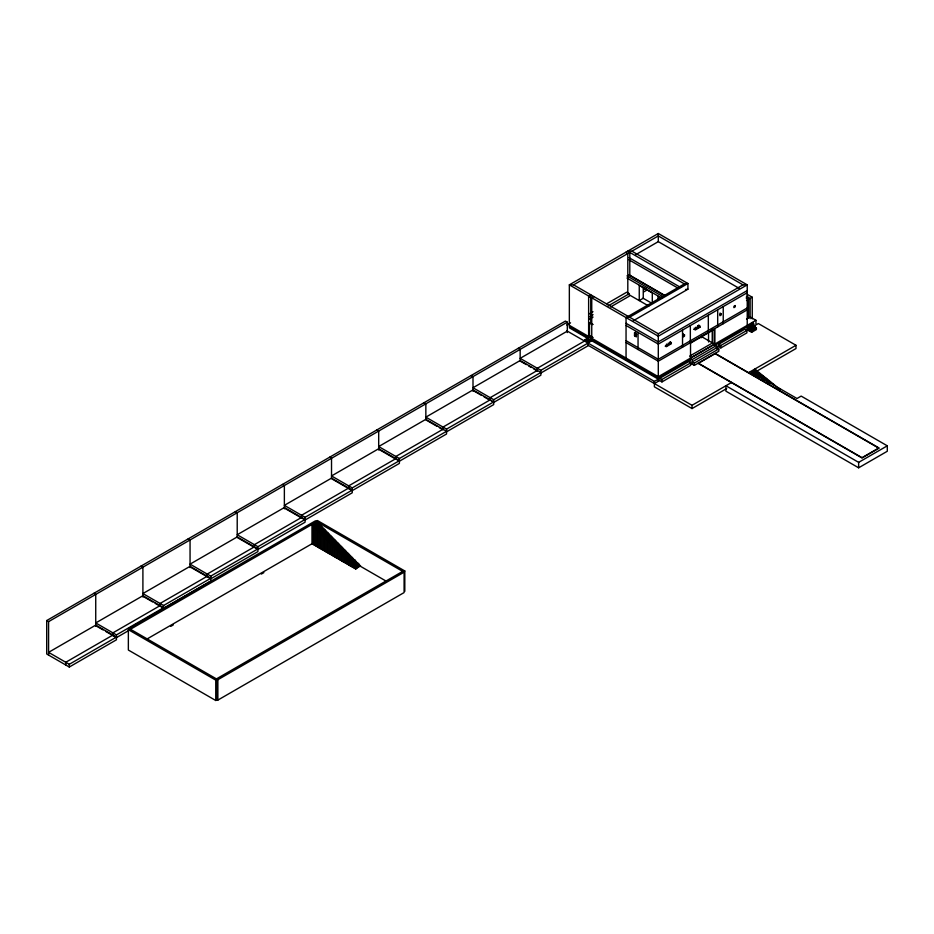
<?xml version="1.0" encoding="UTF-8"?>
<svg xmlns="http://www.w3.org/2000/svg" width="934" height="934" viewBox="0 0 934 934"><rect width="100%" height="100%" fill="white"/><g stroke="black" fill="none" stroke-linecap="round" stroke-linejoin="round"><path stroke-width="1.4" d="M747.235 329.959L747.235 284.858L658.295 233.5L569.343 284.858L569.343 326.702L588.245 337.618M626.049 359.438L626.049 317.595L629.586 317.186L658.295 333.765L743.009 284.858L747.235 284.858L658.295 336.205L569.343 284.858L573.569 284.858L629.796 252.402L629.796 275.226L627.811 276.359M633.299 320.747L687.914 289.213L687.914 283.504L684.389 283.913L627.671 251.176L631.909 251.176L658.295 235.94L743.009 284.858M635.68 254.702L658.295 241.649L739.261 288.396M588.63 296.055L591.747 297.853L591.747 338.213L588.63 336.415L588.63 296.055L590.755 294.84L590.755 323.666M591.747 297.853L593.861 296.627M116.446 634.91L95.735 622.955L142.902 595.729L163.602 607.684L116.446 634.91L116.446 639.802L69.291 667.028L46.7 653.987L46.7 620.561L565.432 321.074L567.312 322.16L567.312 332.551M46.7 620.561L48.58 621.647L567.312 322.16M566.786 325.02L570.546 322.849M589.226 313.859L592.973 311.699M606.738 303.748L626.761 292.19L629.341 293.685L629.341 296.125L610.579 306.971M589.307 316.801L593.055 314.63M608.081 305.967L629.341 293.685M567.312 331.126L520.156 358.352L540.868 370.308L588.023 343.082L588.023 345.802L540.868 373.028M589.307 319.241L593.055 317.081M643.596 289.528L646.024 288.139M592.635 337.653L589.529 335.855L589.529 322.814L592.962 324.413M643.596 291.98L647.227 289.879M589.529 335.855L592.962 337.454M586.61 337.653L589.716 339.439L589.716 341.891L586.61 340.093L586.61 337.653L588.49 336.567M584.731 339.953L586.61 338.867L589.716 340.665L587.836 341.751L584.731 339.953L584.731 341.179M584.497 341.05L537.342 368.276L537.342 370.985L533.653 368.86M626.049 317.595L684.389 283.913M589.716 339.439L591.596 338.353L591.596 340.805L587.836 342.976L587.836 341.751M537.342 370.448L490.175 397.674L490.175 400.394L484.046 396.845M629.586 317.186L687.914 283.504L631.909 251.176M490.175 399.845L443.02 427.072L443.02 429.792L439.342 427.667M493.712 399.705L540.868 372.479L520.156 360.524L473.001 387.75L493.712 399.705L493.712 404.597L446.545 431.823M443.02 429.243L395.864 456.469L395.864 459.189L378.69 449.266M446.545 429.115L493.712 401.889L473.001 389.922L425.846 417.148L446.545 429.115L446.545 433.995L399.39 461.221L397.043 459.867M395.864 458.641L348.709 485.867L348.709 488.587M399.39 458.512L446.545 431.286L425.846 419.331L378.69 446.557L399.39 458.512L399.39 463.404L352.235 490.63M348.709 488.05L301.554 515.276L301.554 517.985L284.368 508.073M352.235 487.91L399.39 460.684L378.69 448.729L331.523 475.955L352.235 487.91L352.235 492.802L305.079 520.028L302.721 518.662M301.554 517.448L254.387 544.674L254.387 547.382M305.079 517.308L352.235 490.081L331.523 478.126L284.368 505.352L305.079 517.308L305.079 522.199L257.924 549.426L237.213 537.47L237.213 512.743L235.333 511.657M254.387 546.845L207.231 574.071L207.231 576.792M257.924 546.705L305.079 519.479L284.368 507.524L237.213 534.75L257.924 546.705L257.924 551.597L210.769 578.823L190.057 566.868M207.231 576.243L160.076 603.469L160.076 606.189M210.769 576.115L257.924 548.888L237.213 536.922L190.057 564.148L210.769 576.115L210.769 580.995L163.602 608.221L163.602 605.512L210.769 578.286L190.057 566.331L142.902 593.557L163.602 605.512M160.076 605.641L112.921 632.867L112.921 635.587M112.921 635.05L65.765 662.276L65.765 664.985M634.525 335.796L636.404 336.882L636.404 333.625L634.525 332.539L634.525 335.796L636.638 334.582M128.355 629.668L215.754 680.127L217.167 679.31L217.167 699.683L215.754 700.5L128.355 650.041L128.355 629.668L129.768 628.851M315.996 521.335L317.408 520.518L404.807 570.978L404.807 591.35M69.291 664.308L116.446 637.081L95.735 625.126L48.58 652.352L69.291 664.308L69.291 667.028M130.468 629.259L316.708 521.732M128.857 630.462L116.446 637.63L105.554 631.337M360.477 565.677L355.761 568.397L354.348 567.58L359.065 564.86L360.477 565.677L355.761 569.016L311.991 543.751L311.991 524.453L313.404 525.27L318.12 522.55M314.816 526.706L319.521 523.986L318.12 523.18L313.404 525.889L314.816 526.706L314.816 545.374M316.229 528.142L320.934 525.433L319.521 524.616L314.816 527.325L316.229 528.142L316.229 546.192M317.642 529.578L322.347 526.869L320.934 526.052L316.229 528.772L317.642 529.578L317.642 547.009M319.054 531.026L323.759 528.305L322.347 527.488L317.642 530.208L319.054 531.026L319.054 547.826M320.467 532.462L325.172 529.741L323.759 528.924L319.054 531.644L320.467 532.462L320.467 548.643M321.88 533.898L326.585 531.177L325.172 530.36L320.467 533.081L321.88 533.898L321.88 549.449M323.292 535.334L327.997 532.613L326.585 531.796L321.88 534.517L323.292 535.334L323.292 550.266M747.235 290.556L658.295 341.914L626.049 323.304M146.836 639.101L312.925 543.214M324.705 536.77L329.41 534.05L327.997 533.232L323.292 535.953L324.705 536.77L324.705 551.083M747.235 292.727L658.295 344.086L626.049 325.476M170.735 626.387L173.257 624.939M261.333 574.083L263.855 572.624M326.118 538.206L330.823 535.486L329.41 534.68L324.705 537.389L326.118 538.206L326.118 551.901M327.53 539.642L332.235 536.933L330.823 536.116L326.118 538.825L327.53 539.642L327.53 552.718M697.675 325.931L698.854 325.254L698.959 326.678L697.78 327.355M697.78 326.001L698.959 325.312L698.784 327.939L699.963 327.25L699.963 325.896L694.044 329.387M746.535 298.144L748.064 297.257M665.195 346.175L666.467 345.44L666.467 344.086M667.028 345.113L668.3 344.377L668.3 343.023M669.048 343.946L670.32 343.21L670.32 341.856M694.16 329.445L695.34 328.768M697.079 327.764L695.795 328.383M328.943 541.078L333.648 538.369L332.235 537.552L327.53 540.272L328.943 541.078L328.943 553.523M696.344 327.986L696.344 329.352L695.165 330.029L695.165 328.663M698.083 326.982L698.083 328.348L696.904 329.025L696.904 327.659M746.535 300.526L752.255 297.234L752.255 318.879M330.356 542.526L335.061 539.805L333.648 538.988L328.943 541.708L330.356 542.526L330.356 554.341M331.768 543.962L336.474 541.241L335.061 540.424L330.356 543.144L331.768 543.962L331.768 555.158M333.169 545.398L337.886 542.677L336.474 541.86L331.768 544.58L333.169 545.398L333.169 555.975M747.235 307.951L658.295 359.31L626.049 340.688M334.582 546.834L339.299 544.113L337.886 543.296L333.169 546.016L334.582 546.834L334.582 556.792M747.235 309.854L658.295 361.201L626.049 342.591M690.67 343.058L714.533 329.282L714.533 344.156L690.67 357.932M335.995 548.27L340.7 545.549L339.299 544.732L334.582 547.452L335.995 548.27L335.995 557.61M337.407 549.706L342.113 546.985L340.7 546.18L335.995 548.888L337.407 549.706L337.407 558.415M338.82 551.142L343.525 548.433L342.113 547.616L337.407 550.324L338.82 551.142L338.82 559.232M340.233 552.578L344.938 549.869L343.525 549.052L338.82 551.772L340.233 552.578L340.233 560.05M746.535 319.008L750.13 316.93M341.646 554.025L346.351 551.305L344.938 550.488L340.233 553.208L341.646 554.025L341.646 560.867M343.058 555.461L347.763 552.741L346.351 551.924L341.646 554.644L343.058 555.461L343.058 561.684M689.619 356.158L712.525 342.93L712.525 328.85M344.471 556.898L349.176 554.177L347.763 553.36L343.058 556.08L344.471 556.898L344.471 562.501M756.05 371.604L796.001 348.545L796.001 345.288L758.35 323.549L755.968 324.915L755.968 320.304L658.295 376.694L569.343 325.336M345.884 558.334L350.589 555.613L349.176 554.796L344.471 557.516L345.884 558.334L345.884 563.307M690.868 359.251L658.295 378.048L590.638 338.995M715.899 344.786L747.235 326.702M756.388 328.021L751.683 330.741L750.271 329.924L754.976 327.215L756.388 328.021L756.388 329.562L751.683 332.282L747.445 329.842L747.445 325.219L748.858 326.036L753.575 323.316L753.575 325.627M566.775 330.811L654.384 381.399L658.295 379.146L590.638 340.081M659.848 378.247L688.51 361.692L690.623 362.917L690.623 365.369L661.961 381.913L659.848 380.687L659.848 378.247L661.961 379.461L690.623 362.917M718.818 348.954L694.336 363.081L692.222 361.855L716.693 347.728L718.818 348.954L718.818 351.266L694.336 365.392L690.109 362.941L690.109 358.329L692.222 359.543L716.693 345.417L701.236 336.415L701.236 337.769M718.713 344.249L744.795 329.2L746.908 330.426L746.908 332.866L720.838 347.915L718.713 346.701L718.713 344.249L720.838 345.475L746.908 330.426M347.296 559.77L352.001 557.049L350.589 556.232L345.884 558.952L347.296 559.77L347.296 564.124M654.384 383.57L659.404 380.675M715.864 348.067L719.682 345.872M754.976 325.674L753.575 324.857L748.858 327.577L750.271 328.383L754.976 325.674L754.976 328.745M348.709 561.206L353.414 558.485L352.001 557.68L347.296 560.388L348.709 561.206L348.709 564.942M354.827 559.933L353.414 559.116L348.709 561.824L350.122 562.642L354.827 559.933L354.827 561.999M351.534 564.078L356.239 561.369L354.827 560.552L350.122 563.272L351.534 564.078L351.534 566.576M357.652 562.805L356.239 561.988L351.534 564.708L352.947 565.525L357.652 562.805L357.652 564.673M359.065 564.241L357.652 563.424L352.947 566.144L354.348 566.961L359.065 564.241L359.065 565.49M356.706 566.845L354.348 568.199L354.348 566.961M216.454 678.901L402.682 571.386M403.395 571.783L404.807 570.978M588.046 345.265L692.036 405.309L731.661 382.426M748.554 372.678L796.001 345.288M404.095 572.192L315.295 520.927L129.055 628.442L217.867 679.719L404.095 572.192L404.095 592.576L217.867 700.091L216.454 699.274M751.8 372.433L755.991 370.016L754.579 369.199M654.384 381.399L654.384 386.828L692.036 408.567L726.71 388.544M753.213 373.869L757.404 371.452L758.817 372.269L754.625 374.686M754.625 375.001L758.817 372.584L760.229 373.39L756.038 375.818M757.089 375.526L760.229 373.705L761.642 374.522L757.451 376.939M758.501 376.647L761.642 374.838L763.055 375.655L758.863 378.072M760.953 377.173L763.055 375.958L764.467 376.776L761.327 378.597M762.366 378.305L764.467 377.091L765.88 377.908L762.739 379.718M763.779 379.426L765.88 378.223L767.293 379.029L764.152 380.85M765.191 380.558L767.293 379.344L768.705 380.161L766.604 381.376M768.017 382.496L770.106 381.294L768.705 380.477M769.429 383.629L771.519 382.415L770.106 381.609M858.638 462.365L887.3 445.822L887.3 451.25L858.638 467.806L725.916 391.183L725.916 385.742L858.638 462.365L858.638 467.806M685.568 289.482L687.914 289.213M747.27 294.362L752.255 297.234M746.406 296.3L750.13 298.448L750.13 318.657M746.184 297.934L748.601 299.335L748.601 317.817M749.71 316.684L755.968 320.304M752.162 322.499L753.575 323.316M625.698 252.32L627.811 253.534L627.811 294.023M628.932 257.609L680.606 287.438M628.932 259.78L678.084 288.162M720.102 314.338L720.102 312.983M628.932 274.724L665.522 295.844M628.932 274.993L664.167 295.342M626.959 275.869L662.288 296.265M626.959 278.04L662.288 298.436M661.576 298.296L658.026 296.253L658.026 299.008M697.85 326.036L699.963 327.25M695.958 327.122L698.083 328.348M642.954 298.144L651.605 303.141M694.219 328.126L696.344 329.352M629.481 294.992L648.733 306.037M887.3 445.822L801.174 396.098L796.982 398.514L750.387 371.615M771.519 382.73L772.932 383.547M772.932 383.862L774.344 384.68M774.344 384.983L775.757 385.8M777.17 387.248L778.582 388.054M778.582 388.369L779.995 389.186M715.14 353.379L878.917 447.935L862.024 457.695L698.247 363.139M573.569 284.858L628.173 316.369M670.32 343.21L670.215 341.786M589.529 322.814L592.635 324.612M569.343 327.787L586.879 337.91M518.277 348.3L520.156 349.386L520.156 361.073L526.297 364.61M528.749 366.035L531.201 367.447M471.121 375.526L473.001 376.612L473.001 391.183M473.001 390.47L481.594 395.432M491.354 401.071L493.712 402.426L540.868 375.199L540.868 370.308M423.966 402.752L425.846 403.838L425.846 419.868L436.89 426.243M376.799 429.979L378.69 431.064L378.69 449.99M329.644 457.205L331.523 458.29L331.523 478.675L351.056 489.941M282.488 484.431L284.368 485.517L284.368 508.785M357.827 564.778L386.489 581.322M188.178 538.883L190.057 539.969L190.057 567.592M141.011 566.109L142.902 567.195L142.902 597.024M142.902 596.266L152.709 601.94M155.172 603.352L162.434 607.544M93.855 593.335L95.735 594.421L95.735 626.387M95.735 625.675L103.102 629.925M751.683 330.741L751.683 332.282M750.271 328.383L750.271 331.465M748.858 326.036L748.858 330.648M723.231 306.586L723.231 323.713M720.838 345.475L720.838 347.915M717.686 309.796L717.686 326.912M716.693 345.417L716.693 348.884M714.65 328.663L714.65 345.51M712.409 329.41L712.409 342.941M708.532 332.177L708.532 341.984M708.322 315.202L708.322 332.317M694.336 363.081L694.336 365.392M692.222 359.543L692.222 364.167M692.036 405.309L692.036 408.567M690.53 342.591L690.53 359.438M690.343 325.581L690.343 342.708M683.501 334.244L683.501 335.598L683.384 334.174M682.532 330.099L682.532 347.214M670.052 343.163L670.052 344.518L671.324 343.794L671.324 342.428L668.032 344.331L668.032 345.697L669.304 344.961L669.304 343.595M661.961 379.461L661.961 381.913M658.295 233.5L658.295 241.649M658.295 333.765L658.295 381.317M652.294 302.581L652.294 292.937L639.253 285.407L639.253 300.561L643.257 298.25L643.257 287.228M638.05 332.399L638.05 349.526M635.634 332.983L635.634 335.154M635.529 331.955L635.529 335.224M355.761 568.397L355.761 569.016M352.947 565.525L352.947 567.382M350.122 562.642L350.122 565.759M313.404 525.27L313.404 544.557M217.867 679.719L217.867 700.091M215.754 680.127L215.754 700.5M48.58 621.647L48.58 655.073M667.471 344.658L666.199 345.393L666.199 346.748L667.471 346.012L667.471 344.658M684.505 334.827L683.233 335.551L683.233 336.917L684.505 336.182L684.505 334.827M721.211 313.626L719.939 314.361L719.939 315.715L721.211 314.992L721.211 313.626M735.186 305.558L733.926 306.294L733.926 307.648L735.186 306.912L735.186 305.558M715.14 353.647L698.247 363.408L862.024 457.964L878.917 448.215L715.14 353.647M755.991 370.319L751.8 372.736L753.213 373.553L757.404 371.137L755.991 370.319"/></g></svg>
